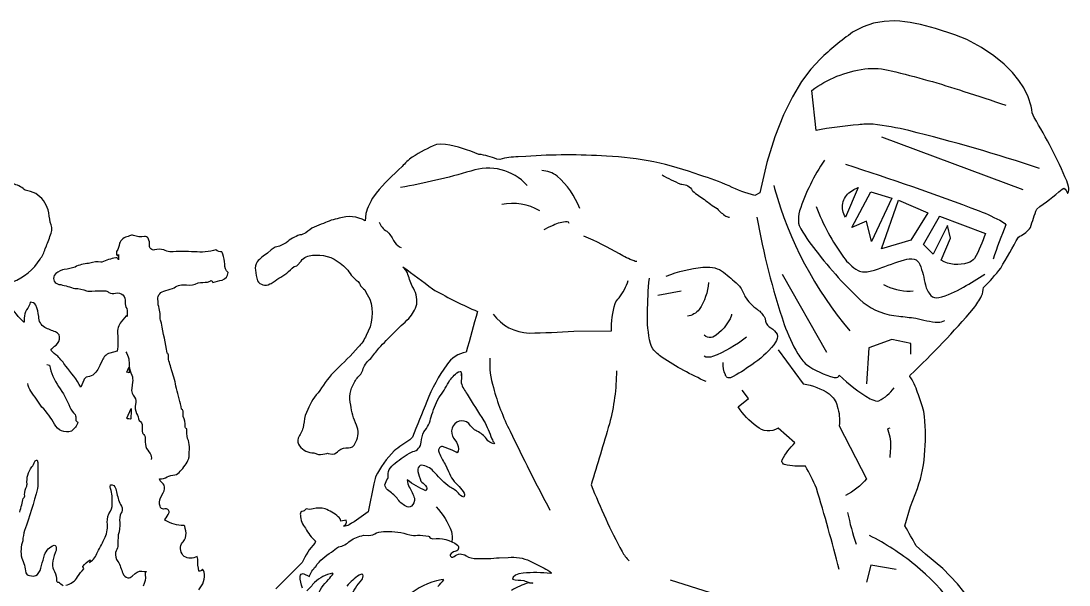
# Model space of a CAD drawing. Extents: x 1.1 to 38.4, y 1.6 to 45.1.
# Drawn here: x 13.57 to 26.04, y 38.4 to 45.11 of the extents above; entities that cross this region are included whole.
import ezdxf

# ---------------------------------------------------------------- set-up
doc = ezdxf.new("R2010")
doc.units = 0
doc.linetypes.add('0', pattern=[0])
doc.layers.add('1', color=7, linetype='0')

msp = doc.modelspace()

# ---------------------------------------------------------------- linework, layer by layer
at = {"layer": '1'}
for p, q in [((23.806473, 43.730587), (25.487465, 43.103359)), ((22.627281, 42.099773), (23.15416, 41.171474)), ((21.147011, 41.848904), (21.422989, 41.899075)), ((21.294113, 38.464428), (22.009232, 38.238598))]:
    msp.add_line(p, q, dxfattribs=at)
for points in [[(24.861076, 38.225597), (24.712669, 38.415554), (24.53685, 38.597637), (24.331406, 38.769421), (24.220566, 38.866192, 0.008451), (24.086258, 39.104198), (24.152786, 39.337597), (24.234001, 39.548824, 0.07889), (24.323067, 40.004833, 0.052435), (24.311401, 40.464428), (24.29718, 40.52058), (24.246132, 40.66441, 0.054592), (24.157806, 40.865932), (24.143959, 40.882), (24.148865, 40.899044, 0.028229), (24.903198, 41.69136, 0.051857), (24.998653, 41.841194, 0.077627), (25.021286, 41.940121, 0.043092), (25.225235, 42.171047, 0.011266), (25.436539, 42.538754, 0.093391), (25.567741, 42.636578), (25.579674, 42.654629, -0.013347), (25.653488, 42.872387, 0.018717), (25.95472, 43.1078), (25.975143, 43.11964, -0.191581), (26.019547, 43.060543), (26.022036, 43.061779, 0.257315), (26.032509, 43.141201), (26.011139, 43.205746, 0.037702), (25.621666, 43.960995), (25.600212, 44.01759, 0.099638), (25.499374, 44.311855), (25.440971, 44.401928), (25.364166, 44.49612), (25.266388, 44.593166), (25.145073, 44.691845), (24.997658, 44.790905), (24.821571, 44.889111), (24.680428, 44.94482), (24.449745, 45.017147, 0.068319), (23.963295, 45.108166), (23.838715, 45.102962), (23.713722, 45.080853), (23.588715, 45.038921), (23.464081, 44.974316, 0.035858), (23.076218, 44.653988), (22.967453, 44.533932), (22.857216, 44.386959), (22.747726, 44.20779), (22.641129, 43.991131), (22.539612, 43.731716), (22.445351, 43.424236), (22.360519, 43.063427), (22.301437, 43.034634, -0.058993), (21.995575, 43.147198, 0.025779), (21.648407, 43.273815, 0.080914), (20.535835, 43.499386, 0.036822), (19.578827, 43.497025), (19.485992, 43.491703, 0.073674), (19.269814, 43.4622), (19.230835, 43.464611, 0.081751), (19.018143, 43.522457, 0.058786), (18.623444, 43.639263), (18.565086, 43.643917), (18.512917, 43.641216, 0.037357), (18.225136, 43.488979, 0.06576), (18.1064, 43.376431), (18.063957, 43.336514, 0.054355), (17.765423, 43.018913, 0.084791), (17.675697, 42.818249), (17.665771, 42.733715, 0.209716), (17.356468, 42.762051, 0.083001), (17.17083, 42.699184, 0.123036), (16.960705, 42.590149, -0.157468), (16.887589, 42.56477, 0.087749), (16.727135, 42.472275, -0.085314), (16.597687, 42.41737, 0.092939), (16.548187, 42.387035), (16.504143, 42.346218, 0.069301), (16.381083, 42.244343, 0.198649), (16.361885, 42.144878, 0.071492), (16.38662, 42.018627, 0.411507), (16.530304, 41.981243), (16.546751, 41.988857, 0.002111), (16.734741, 42.108852, -0.042961), (16.822432, 42.188648, -0.112472), (16.853355, 42.195827), (16.910339, 42.258099), (16.904793, 42.258038, -0.212151), (17.039591, 42.322571, -0.203733), (17.370186, 42.22707, -0.092819), (17.501205, 42.086514, 0.092446), (17.583046, 42.012157, -0.087593), (17.61171, 41.958813, 0.040242), (17.660637, 41.911144, 0.007652), (17.720634, 41.80183, -0.224732), (17.676689, 41.3699, -0.118152), (17.582176, 41.231472, -0.029523), (17.315895, 40.956646, 0.062869), (17.127792, 40.714092, 0.096494), (16.984802, 40.487022), (16.969677, 40.4519), (16.954422, 40.416836, 0.024279), (16.927315, 40.269787, -0.052766), (16.868902, 40.149689, 0.283865), (16.886909, 40.058559, 0.252684), (17.055481, 39.972332), (17.110161, 39.955547, 0.071104), (17.211077, 39.967697), (17.219032, 39.967964), (17.22699, 39.967785), (17.278572, 39.957775, 0.178518), (17.353012, 40.001934, -0.225974), (17.46751, 40.031433, 0.322525), (17.546196, 40.087368), (17.554268, 40.105068, 0.242288), (17.563095, 40.303616, -0.074285), (17.494377, 40.542156, -0.203837), (17.535086, 40.806175, -0.086244), (17.613785, 40.909389, 0.083113), (17.643827, 40.974773, -0.1337), (17.732849, 41.097073, 0.017817), (17.829636, 41.218243, -0.018502), (18.186117, 41.571609, 0.123159), (18.278769, 41.73959, 0.183623), (18.224213, 41.954494, -0.020168), (18.168938, 42.113552, 0.070422), (18.116089, 42.183392, -0.008935), (18.46698, 41.923321), (18.495171, 41.905499, 0.022005), (19.0009, 41.65414, -0.005819), (18.86718, 41.171612, 0.209668), (18.638199, 41.019878, 0.068951), (18.4014, 40.584152, 0.00225), (18.227276, 40.15831), (18.214127, 40.143398), (18.196152, 40.127773, 0.018329), (18.010086, 39.99667, 0.073219), (17.789917, 39.688442), (17.783318, 39.667919), (17.769119, 39.604321), (17.700424, 39.270809, -0.006916), (17.477417, 39.117199, -0.078913), (17.409355, 39.100033, 0.412361), (17.439491, 39.1721), (17.378349, 39.160564, 0.211248), (17.344978, 39.214214, 0.09122), (17.189381, 39.307468, 0.140115), (17.048204, 39.307232, -0.133046), (16.964745, 39.306438, -0.219825), (16.911961, 39.275059, 0.36933), (16.895241, 39.234646, 0.162087), (16.957069, 39.076412, 0.088272), (17.074883, 38.925121), (17.066216, 38.899746, 0.078462), (16.91732, 38.671246), (16.602959, 38.35667)], [(25.688171, 43.354259, 0.019569), (24.133966, 43.804691, 0.028664), (23.70717, 43.880108, 0.051843), (23.533958, 43.873943, 0.028727), (23.028709, 43.805859), (22.978531, 44.282558, -0.12351), (23.608364, 44.539917, -0.092678), (23.924355, 44.514843, -0.022959), (24.788364, 44.26997, -0.005313), (25.286743, 44.10693)], [(23.129066, 43.454617, 0.065542), (22.832699, 42.85186, 0.076971), (22.819626, 42.7057), (22.827988, 42.67683, 0.051087), (23.026756, 42.380688, 0.047082), (23.589931, 41.763042, 0.154456), (24.012062, 41.598701, 0.00611), (24.214386, 41.576809, 0.053107), (24.480057, 41.525539, 0.111113), (24.559158, 41.547817)], [(23.379959, 43.40443, -0.013787), (24.9683, 42.850868, -0.027956), (25.24736, 42.720455), (25.275574, 42.69978), (25.287407, 42.683331, 0.021791), (25.136215, 42.275417)], [(19.591476, 43.15353, 0.301725), (18.924057, 43.324154, -0.029758), (18.086105, 43.128445)], [(20.218704, 42.87756, 0.120072), (19.949329, 43.263821, 0.149838), (19.767097, 43.329159)], [(21.197189, 43.278973, 0.039003), (21.419304, 43.169704), (21.433044, 43.166866, -0.271926), (21.556381, 43.093578), (21.563957, 43.084637, 0.049764), (21.70179, 42.98637, 0.029805), (21.851776, 42.877178, 0.051883), (21.956963, 42.786301, 0.118864), (22.000046, 42.777202)], [(13.470604, 42.00732, 0.175038), (13.799377, 42.277706, 0.120956), (13.859184, 42.40144), (13.874065, 42.429859, 0.005091), (13.930842, 42.584587, 0.19791), (13.920662, 42.715237, 0.013672), (13.895232, 42.86253, 0.174306), (13.749344, 43.055981, 0.042082), (13.623337, 43.097576), (13.611946, 43.102978, 0.120264), (13.475487, 43.173214, -0.0317)], [(22.526917, 43.15353), (22.535553, 43.116497, 0.106349), (23.430138, 41.422375)], [(23.028709, 42.902645, 0.060423), (23.355511, 42.298553, 0.096386), (23.528376, 42.142326, 0.195599), (23.671936, 42.13382), (23.722759, 42.146496), (23.772972, 42.161419, -0.02147), (24.081236, 42.267998, -0.122714), (24.19677, 42.276844, -0.240343), (24.263481, 42.213818, -0.045542), (24.329153, 41.969391, 0.119108), (24.395163, 41.84454, 0.232093), (24.487587, 41.819653, 0.0778), (24.782814, 41.94392, 0.022914), (25.035851, 42.099773)], [(22.32621, 42.777203, 0.037725), (22.650757, 41.500458, 0.04405), (22.812168, 41.150749, 0.055025), (22.915657, 41.0229, 0.098605), (23.244888, 40.871365), (23.259171, 40.870419, 0.380058), (23.30468, 40.895336, 0.054624), (23.671452, 40.61599, 0.07879), (23.760391, 40.58955), (23.777641, 40.592785, 0.119049), (23.957016, 40.744961)], [(17.831444, 42.71748, 0.15999), (17.922264, 42.60783, -0.116355), (18.002775, 42.496964, 0.12843), (18.075188, 42.422649), (18.094902, 42.416393)], [(20.093254, 42.701931, 0.37217), (20.069557, 42.719707, 0.121654), (19.903656, 42.678234), (19.852196, 42.655575), (19.792183, 42.626659)], [(15.687225, 38.344921, 0.229784), (15.751816, 38.555737), (15.743271, 38.575008), (15.729752, 38.588848), (15.725983, 38.586025, -0.400729), (15.688934, 38.56834, -0.070009), (15.676503, 38.709396, 0.07656), (15.667007, 38.742809, -0.271735), (15.513023, 38.743069, -0.319141), (15.481285, 38.89027, -0.022078), (15.519264, 38.937725, 0.174044), (15.531273, 39.04623), (15.527054, 39.073589), (15.520943, 39.100582), (15.507622, 39.108028, -0.135742), (15.289604, 39.171124), (15.283051, 39.180538, 0.105469), (15.333617, 39.265362, 0.517944), (15.282812, 39.306202), (15.269449, 39.306046, -0.399121), (15.228165, 39.337761, -0.24077), (15.233299, 39.437115), (15.265495, 39.499828, 0.217185), (15.274872, 39.590557, 0.011125), (15.225901, 39.640949, -0.148343), (15.221497, 39.664425, 0.188158), (15.310013, 39.687191, -0.092669), (15.402138, 39.71159, 0.192987), (15.466972, 39.755047, 0.089756), (15.56756, 39.905205, 0.060986), (15.574707, 39.94978), (15.576241, 40.047054, 0.109063), (15.553558, 40.145702, -0.039965), (15.544609, 40.259197, -0.279065), (15.524315, 40.289013, 0.178554), (15.500648, 40.407192), (15.499619, 40.413799), (15.501876, 40.457012, 0.32249), (15.482658, 40.492245, 0.032145), (15.420448, 40.738064, 0.054923), (15.365052, 40.950127), (15.355209, 40.988029, 0.042663), (15.330473, 41.06744), (15.326447, 41.081676), (15.32866, 41.124889, 0.322691), (15.30954, 41.160198, 0.007558), (15.24295, 41.51376, -0.080094), (15.229057, 41.565487, 0.095646), (15.205048, 41.732082), (15.202675, 41.776104, -0.40387), (15.271301, 41.897076, -0.021008), (15.372635, 41.927914), (15.392715, 41.936596, -0.191384), (15.540092, 41.970684, 0.139016), (15.679382, 41.993237, -0.038115), (15.791275, 42.00169, 0.016194), (15.83036, 42.021633, -0.283477), (15.854286, 42.000622, -0.033483), (15.967079, 42.027218, 0.275605), (16.038307, 42.115841, -0.241219), (15.995833, 42.218685, 0.11796), (15.971726, 42.334911, 0.028206), (15.962769, 42.363644, -0.22513), (15.891739, 42.385403, -0.089032), (15.63607, 42.364071, 0.018241), (15.344506, 42.363655, -0.106371), (15.27002, 42.388744, 0.115911), (15.160004, 42.386089, -0.507536), (15.102036, 42.437862, 0.113351), (15.086693, 42.525223, 0.275159), (15.04097, 42.544262, -0.149708), (14.911003, 42.558666, 0.193567), (14.864769, 42.553127), (14.846382, 42.546795, 0.258781), (14.744667, 42.464703, -0.130647), (14.709156, 42.366886, 0.218544), (14.714752, 42.320034, 0.511726), (14.73394, 42.329845), (14.733932, 42.269436, 0.434337), (14.699043, 42.292248, 0.045352), (14.533661, 42.242077), (14.523148, 42.2411, 0.143098), (14.393059, 42.228313), (14.376198, 42.224529, 0.109284), (14.215698, 42.182384, -0.05672), (14.087806, 42.154472), (14.066284, 42.148422, 0.178676), (13.968913, 42.081108, 0.519704), (14.023285, 41.976925, -0.051995), (14.192177, 41.931698), (14.212318, 41.927563, -0.105794), (14.351618, 41.899242, 0.118756), (14.413742, 41.896664, -0.023209), (14.581216, 41.900261, -0.16594), (14.617516, 41.878857, 0.1832), (14.696938, 41.872768, -0.573186), (14.809894, 41.765812, 0.142025), (14.830177, 41.688976, -0.070573), (14.835022, 41.594112), (14.823624, 41.60136), (14.763908, 41.532284, 0.180158), (14.720528, 41.391186, -0.061013), (14.717819, 41.183331), (14.671837, 41.172344), (14.627701, 41.159908, 0.216864), (14.537506, 41.071774), (14.510963, 41.010815, -0.117326), (14.426689, 40.896511, -0.044811), (14.34922, 40.871532, 0.204218), (14.320602, 40.839275), (14.283852, 40.75526, 0.04778), (14.106575, 41.003887, 0.031626), (14.010544, 41.122921, -0.077413), (13.927261, 41.193111, -0.115158), (13.989395, 41.253307, 0.196746), (14.032455, 41.35252), (14.025383, 41.377865), (14.008659, 41.397167), (13.984482, 41.412182, -0.018079), (13.857484, 41.462517, -0.271278), (13.783945, 41.595844, 0.070411), (13.748635, 41.729225, 0.246369), (13.681388, 41.76495, -0.147512), (13.63958, 41.673901, 0.162376), (13.611824, 41.575649), (13.611, 41.551449), (13.611412, 41.527248), (13.605591, 41.526745, -0.035483), (13.439842, 41.720119)], [(20.896111, 42.250317), (20.895721, 42.249615, -0.212225), (20.864304, 42.254818, -0.0438), (20.690643, 42.339138, 0.024638), (20.268883, 42.551403)], [(21.24736, 42.074703, -0.070501), (21.683479, 42.179607), (21.738167, 42.180721, -0.201391), (21.950768, 42.102749, -0.031255), (22.116966, 41.955883, -0.077151), (22.18261, 41.83363, 0.10847), (22.334103, 41.678173, -0.083942), (22.419739, 41.580212, -0.10701), (22.427124, 41.538784, 0.209658), (22.49292, 41.459133, -0.145686), (22.564795, 41.382732, -0.229001), (22.547012, 41.287533), (22.528053, 41.258282, -0.071939), (22.26368, 41.020947, -0.0375), (22.012604, 40.865356, -0.422382), (21.950188, 40.902538, -0.108867), (21.924781, 41.046032)], [(19.190041, 41.623089, 0.233702), (19.616562, 41.397274, 0.012891), (20.147446, 41.422054), (20.595039, 41.422375, -0.07407), (20.640064, 41.749722, -0.110954), (20.685478, 41.815472, 0.092528), (20.795762, 42.024517)], [(21.72406, 40.820217, -0.040159), (21.197325, 41.107933, -0.061388), (21.088005, 41.208553), (21.072411, 41.237988), (21.059395, 41.273998, -0.069681), (21.024277, 41.636608, -0.022741), (21.046654, 42.049602)], [(21.749153, 41.999416, -0.132064), (21.64043, 41.678532, -0.188357), (21.49826, 41.598004)], [(23.831566, 41.974331, 0.114073), (24.149879, 41.895535), (24.182816, 41.899075)], [(22.025131, 41.623089), (22.023102, 41.608562, -0.170723), (21.802486, 41.350422, -0.214932), (21.716797, 41.355129), (21.698967, 41.372204)], [(22.20076, 41.347103, -0.06839), (21.799082, 41.117214, -0.096315), (21.718361, 41.112133), (21.698967, 41.121304)], [(14.820419, 41.174343, -0.161794), (14.858322, 41.003368, 0.095218), (14.890823, 40.89819, -0.125867), (14.900055, 40.814266), (14.891144, 40.741848, 0.27479), (14.923645, 40.636898, -0.21255), (14.932732, 40.550976, 0.175802), (14.947845, 40.442852, -0.03056), (14.978774, 40.356243, -0.302697), (15.01342, 40.291439, 0.022913), (15.015976, 40.209942), (15.020539, 40.202267, -0.278518), (15.049919, 40.149731, 0.043743), (15.055855, 40.050228, 0.084684), (15.110165, 39.965149, -0.192377), (15.121521, 39.894665)], [(22.577095, 41.19656), (22.877571, 40.79594), (22.879509, 40.794918, -0.101558), (23.184105, 40.675541, -0.174029), (23.281708, 40.527767, -0.109324), (23.304703, 40.293438), (23.630638, 39.665874, -0.096901), (23.379959, 39.465405)], [(13.879478, 41.023785), (13.910142, 41.01762, 0.101536), (14.02021, 40.761456, -0.05951), (14.153351, 40.51791, 0.080374), (14.215673, 40.428928, -0.207104), (14.224351, 40.370647, 0.266591), (14.247954, 40.336956, -0.169893), (14.173515, 40.232052, -0.381906), (13.96981, 40.315884, 0.06264), (13.8218, 40.518307, 0.009795), (13.688197, 40.705303, -0.088715), (13.65365, 40.797955)], [(19.148773, 41.099056, 0.089291), (19.191275, 40.74913, 0.054126), (19.391113, 40.230465, 0.0105), (19.863876, 39.292446)], [(20.654274, 40.948513, -0.06486), (20.571362, 40.319698, -0.002793), (20.353439, 39.592892, 0.026926), (20.722023, 38.798931, 0.069312), (20.804825, 38.690243)], [(23.304688, 38.587276, 0.010771), (23.032799, 39.555019, 0.039163), (22.902657, 39.816616, -0.082807), (22.654993, 39.834438, -0.229535), (22.622047, 39.871395), (22.627281, 39.891918, -0.070532), (22.777634, 40.092464), (22.576912, 40.268124, -0.332212), (22.323128, 40.28677, -0.080524), (22.101303, 40.519894), (22.225708, 40.619717), (22.150581, 40.719875)], [(23.906837, 40.268261), (23.879799, 40.260357), (23.88369, 40.247036, -0.102346), (23.913681, 40.021957, 0.014295), (23.906837, 39.917019)], [(13.558968, 39.268108, -0.046111), (13.582329, 39.355129, -0.04599), (13.599191, 39.432552, 0.346974), (13.615278, 39.476788, -0.118891), (13.640839, 39.577465), (13.643471, 39.589474), (13.64492, 39.601681, -0.191951), (13.701283, 39.806511, 0.148217), (13.735158, 39.872177, -0.329764), (13.766754, 39.885845, -0.100698), (13.77178, 39.783527, -0.00227), (13.771128, 39.575764), (13.767381, 39.550137, -0.029957), (13.614709, 39.052334, 0.056639), (13.592979, 38.928738, 0.142338), (13.581421, 38.723446, -0.092237), (13.629378, 38.547478, 0.291129), (13.673103, 38.515652, 0.238284), (13.769905, 38.526134, 0.11664), (13.817052, 38.632687, 0.002934), (13.852264, 38.761642, -0.215123), (13.966009, 38.875359, -0.486065), (13.991142, 38.843582, -0.157059), (13.97792, 38.783134, 0.053372), (13.945996, 38.656342, 0.145219), (13.972557, 38.563656, -0.151298), (13.995803, 38.451351, 0.391462), (14.022714, 38.43446, 0.001182), (14.073792, 38.394985)], [(14.10392, 38.400127, 0.226249), (14.246445, 38.500896, -0.041346), (14.318435, 38.595379, 0.214722), (14.309311, 38.615871), (14.310013, 38.621807, -0.128345), (14.394845, 38.702862, -0.113208), (14.385544, 38.668972), (14.393417, 38.672039, 0.146115), (14.481865, 38.793621, 0.005791), (14.574187, 38.969265, 0.124817), (14.598006, 39.147686, -0.161139), (14.63633, 39.278774, 0.138691), (14.65834, 39.394787, 0.078317), (14.632111, 39.571056), (14.636703, 39.591839), (14.658264, 39.595028), (14.675423, 39.586544), (14.688789, 39.569408), (14.698975, 39.546642, 0.016277), (14.738403, 39.395138, -0.009891), (14.775354, 39.32056, -0.197341), (14.764489, 39.258801, 0.173291), (14.747543, 39.14558, -0.096917), (14.72982, 38.997417, 0.02961), (14.724754, 38.862011, -0.026066), (14.698045, 38.789486, 0.222166), (14.725958, 38.682922, -0.047556), (14.782505, 38.541981, 0.25242), (14.843084, 38.487331, 0.240855), (14.895294, 38.507748), (14.930687, 38.538509, -0.268434), (15.038261, 38.564053), (15.049637, 38.563534), (15.061028, 38.563488), (15.060098, 38.558681, 0.220948), (15.048767, 38.521938, -0.173354), (15.025109, 38.390362, 0.269412)], [(18.508926, 39.33009, -0.112613), (18.691299, 39.038143, -0.106126), (18.698524, 38.921322)], [(16.922325, 38.364971, -0.097708), (16.891365, 38.507126, -0.328745), (16.928139, 38.5397), (17.003311, 38.502117, -0.110556), (17.077515, 38.623669, -0.105408), (17.263954, 38.792126, -0.048519), (17.348236, 38.854397, 0.148883), (17.488434, 38.927654, -0.110932), (17.64666, 38.993145), (17.707245, 38.989895, 0.122283), (17.80127, 39.022076, -0.103242), (17.911934, 39.038006, -0.098514), (18.196358, 38.997303, 0.089715), (18.287123, 38.993374, -0.042233), (18.418945, 38.984264), (18.426987, 38.979671, 0.275478), (18.472519, 38.951809, -0.191461), (18.764, 38.877041, -0.670897), (18.733084, 38.801018, 0.184979), (18.676323, 38.761745, 0.661509), (18.725159, 38.740505, -0.369442), (18.866737, 38.749523, 0.140703), (18.994431, 38.715816, 0.027336), (19.26152, 38.727032), (19.368134, 38.729107, -0.14398), (19.627548, 38.686459), (19.651611, 38.672329, -0.013436), (19.840157, 38.580395), (19.86235, 38.564434), (19.880562, 38.547268), (19.873436, 38.538754, 0.046607), (19.546043, 38.544262), (19.494934, 38.534176), (19.453674, 38.517971), (19.425583, 38.494534), (19.418762, 38.470928, 0.034765), (19.551529, 38.456738, 0.006469), (19.622246, 38.42889, -0.095187), (19.661201, 38.426174, -0.113476), (19.620728, 38.427898), (19.607224, 38.427044, 0.067365), (19.407417, 38.33749, -0.166999)], [(25.136215, 36.279064, 0.266184), (24.202297, 38.642437, 0.051248), (23.665291, 38.99136)], [(17.090622, 38.250164, -0.115644), (17.231535, 38.468761, 0.011783), (17.284996, 38.535015), (17.279297, 38.542507, 0.129918), (17.062485, 38.433544, -0.038097), (16.971003, 38.332233, -0.148149)], [(17.488937, 38.260113, -0.063882), (17.626747, 38.46233, 0.197917), (17.639809, 38.527493), (17.622864, 38.53146), (17.596802, 38.520519, 0.064653), (17.447403, 38.389111)], [(18.531799, 38.384686, -0.025161), (18.603531, 38.462475), (18.595161, 38.466869), (18.568275, 38.464336, 0.122546), (18.16864, 38.272442, -0.032249)]]:
    msp.add_lwpolyline(points, format="xyb", dxfattribs=at)
for points in [[(23.379959, 42.777203, -0.418738), (23.437584, 43.077343), (23.479187, 43.103832), (23.530495, 43.128445)], [(24.49855, 42.788006), (25.043648, 42.581264, -0.047259), (24.915358, 42.284969, -0.177588), (24.835653, 42.234219, -0.218351), (24.517273, 42.262493), (24.629662, 42.52496), (24.592072, 42.675335), (24.42289, 42.337002), (24.421661, 42.337704), (24.308739, 42.450558), (24.309059, 42.452435), (24.496231, 42.785122)], [(14.8573, 40.986813), (14.857613, 40.925549), (14.832175, 40.931362, -0.098672)], [(17.902008, 39.592907, -0.109912), (17.936249, 39.668697), (17.938248, 39.678707, -0.098106), (17.951714, 39.774014, -0.096928), (18.02487, 39.850258, -0.057649), (18.219078, 39.982738), (18.233879, 39.988033, 0.323958), (18.332695, 40.098888, -0.080259), (18.365654, 40.224316, 0.133883), (18.450073, 40.401424, -0.030435), (18.540802, 40.628292, 0.050494), (18.659391, 40.815884, -0.105431), (18.775078, 40.93565), (18.797264, 40.942669), (18.804382, 40.939022, -0.139055), (18.811134, 40.888271), (18.810135, 40.907757, -0.011449), (18.808762, 40.804806, 0.093235), (18.880142, 40.670132, 0.01184), (19.078234, 40.35471, -0.050034), (19.17211, 40.140743, 0.04551), (19.203522, 40.086269), (19.197762, 40.079021, -0.21359), (19.110039, 40.139965, 0.134786), (18.995689, 40.229839, -0.106244), (18.897881, 40.322689, 0.560197), (18.700819, 40.26598, 0.254382), (18.720978, 40.145016), (18.751047, 40.098873, -0.22675), (18.771423, 39.992321), (18.76162, 39.975155, 0.015812), (18.702751, 40.006756), (18.584381, 40.049328, 0.472501), (18.539993, 39.998333), (18.545082, 39.97427, 0.03907), (18.616333, 39.839809), (18.657692, 39.751553, 0.118107), (18.78274, 39.57283, -0.083057), (18.84469, 39.492493, -0.239099), (18.837791, 39.448025, -0.192053), (18.775467, 39.496258, 0.083836), (18.67025, 39.568981), (18.648903, 39.583462, -0.038969), (18.476433, 39.757626, 0.181726), (18.337307, 39.826534, 0.35088), (18.29303, 39.77998), (18.290756, 39.753109, 0.014065), (18.329369, 39.636517), (18.338593, 39.624874, -0.09678), (18.397242, 39.567501, -0.270653), (18.386574, 39.523922, -0.073422), (18.167213, 39.65173, 0.144765), (18.190521, 39.564129, -0.066179), (18.252035, 39.433006, -0.25471), (18.215851, 39.33839, -0.333488), (18.14826, 39.339554, -0.114981), (18.046312, 39.433857, 0.057046), (17.932817, 39.53299, -0.16288)], [(14.832932, 40.385113), (14.884201, 40.50082, -0.013387), (14.877769, 40.379436), (14.873619, 40.373425, 0.034264), (14.836655, 40.379482)]]:
    msp.add_lwpolyline(points, format="xyb", close=True, dxfattribs=at)
for points in [[(23.931923, 43.003002), (23.688889, 42.487179), (23.630844, 42.727016), (23.455223, 42.65176), (23.68103, 43.078274)], [(24.008774, 42.976391), (24.358444, 42.827374), (24.157722, 42.501217), (23.806473, 42.40086)]]:
    msp.add_lwpolyline(points, close=True, dxfattribs=at)
for points in [[(24.157722, 41.146389), (24.157722, 41.271847), (23.931923, 41.322018), (23.655937, 41.221661), (23.630844, 40.795147)], [(23.982101, 38.587276), (23.68103, 38.637463), (23.630844, 38.436749)]]:
    msp.add_lwpolyline(points, dxfattribs=at)
for centre, radius, start, end in [((19.412334, 42.266926), 0.671961, 60.619388, 100.455049), ((26.252893, 39.822613), 2.901986, -168.91556, -161.21971)]:
    msp.add_arc(centre, radius, start, end, dxfattribs=at)

doc.saveas('drawing.dxf')
